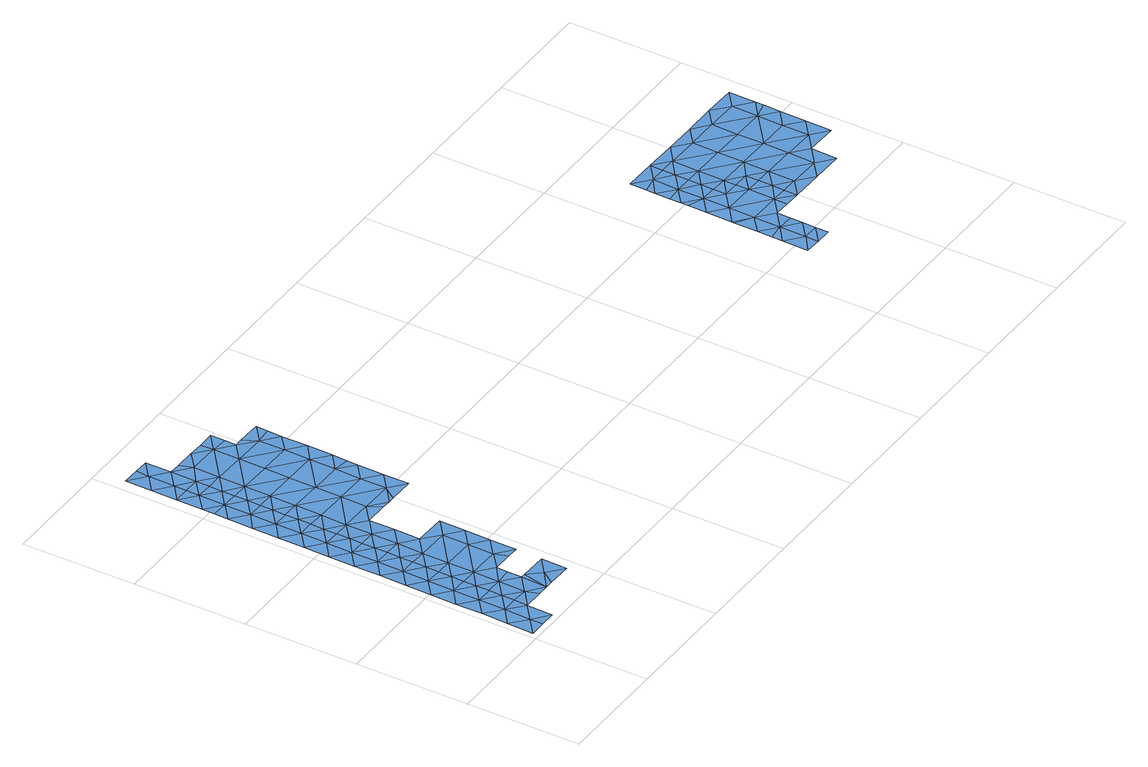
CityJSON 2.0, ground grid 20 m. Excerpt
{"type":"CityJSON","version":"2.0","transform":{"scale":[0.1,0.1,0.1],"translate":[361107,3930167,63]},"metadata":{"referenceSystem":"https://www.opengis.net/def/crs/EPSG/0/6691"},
"CityObjects":{
"waterbody1":{"type":"WaterBody","attributes":{"name":"9","class":"1140","function":"1","WaterBodyRiverFloodingRiskAttribute.description":"5","WaterBodyRiverFloodingRiskAttribute.rankOrg":"2","WaterBodyRiverFloodingRiskAttribute.adminType":"2","WaterBodyRiverFloodingRiskAttribute.scale":"L1"},"geometry":[{"type":"MultiSurface","lod":"1","boundaries":[[[0,1,2]],[[3,1,0]],[[4,5,6]],[[5,7,6]],[[5,8,7]],[[5,9,8]],[[5,10,9]],[[5,11,10]],[[10,12,9]],[[10,13,12]],[[10,14,13]],[[15,12,13]],[[15,13,0]],[[13,16,0]],[[17,18,19]],[[20,18,17]],[[17,21,20]],[[22,21,17]],[[23,24,25]],[[26,27,28]],[[29,27,30]],[[30,31,29]],[[32,33,20]],[[7,20,33]],[[7,34,20]],[[35,7,33]],[[36,22,17]],[[20,21,32]],[[17,19,37]],[[18,20,34]],[[7,8,34]],[[38,39,37]],[[39,40,37]],[[40,36,37]],[[36,17,37]],[[38,37,19]],[[41,0,2]],[[35,6,7]],[[4,11,5]],[[10,11,42]],[[42,14,10]],[[13,14,43]],[[43,16,13]],[[16,3,0]],[[1,44,2]],[[41,2,45]],[[26,28,24]],[[28,25,24]],[[25,28,46]],[[47,46,28]],[[28,27,29]],[[48,47,29]],[[29,49,48]],[[29,50,49]],[[29,31,50]],[[51,50,31]],[[51,52,50]],[[53,50,52]],[[53,54,50]],[[49,50,54]],[[0,41,15]],[[28,29,47]],[[44,55,2]],[[56,23,25]],[[57,25,46]],[[25,57,58]],[[58,57,45]],[[2,58,45]],[[55,58,2]],[[59,58,55]],[[59,56,58]],[[56,25,58]]]}]},
"waterbody2":{"type":"WaterBody","attributes":{"name":"9","class":"1140","function":"1","WaterBodyRiverFloodingRiskAttribute.description":"5","WaterBodyRiverFloodingRiskAttribute.rankOrg":"1","WaterBodyRiverFloodingRiskAttribute.adminType":"2","WaterBodyRiverFloodingRiskAttribute.scale":"L1"},"geometry":[{"type":"MultiSurface","lod":"1","boundaries":[[[60,61,62]],[[63,55,44]],[[60,64,65]],[[64,66,65]],[[67,68,69]],[[66,63,1]],[[44,1,63]],[[70,71,72]],[[72,71,73]],[[53,52,73]],[[51,31,74]],[[74,75,76]],[[77,73,52]],[[78,75,79]],[[73,77,72]],[[77,80,72]],[[80,81,72]],[[70,72,81]],[[82,68,83]],[[82,84,68]],[[68,84,85]],[[86,87,85]],[[27,88,86]],[[26,88,27]],[[26,24,88]],[[43,14,65]],[[14,61,65]],[[42,61,14]],[[42,11,61]],[[32,21,89]],[[22,90,21]],[[22,36,90]],[[91,92,93]],[[94,92,91]],[[95,92,94]],[[95,90,92]],[[96,89,95]],[[97,89,96]],[[89,97,98]],[[97,99,98]],[[100,99,97]],[[101,99,100]],[[102,99,101]],[[99,102,103]],[[104,103,102]],[[62,103,104]],[[62,105,103]],[[106,56,59]],[[60,62,107]],[[108,109,110]],[[63,110,109]],[[109,111,63]],[[111,109,112]],[[112,109,113]],[[111,112,114]],[[112,115,114]],[[116,115,112]],[[117,118,119]],[[91,120,121]],[[3,66,1]],[[110,63,66]],[[71,54,73]],[[65,66,16]],[[3,16,66]],[[54,53,73]],[[52,51,74]],[[76,52,74]],[[76,77,52]],[[122,76,123]],[[76,75,123]],[[75,124,123]],[[78,124,75]],[[75,84,79]],[[75,85,84]],[[74,85,75]],[[74,86,85]],[[74,31,86]],[[30,86,31]],[[30,27,86]],[[23,56,125]],[[106,125,56]],[[125,106,111]],[[111,118,125]],[[88,125,118]],[[88,24,125]],[[117,88,118]],[[117,86,88]],[[86,117,87]],[[87,117,119]],[[126,87,119]],[[126,85,87]],[[85,126,68]],[[21,90,89]],[[76,122,77]],[[43,65,16]],[[61,60,65]],[[11,105,61]],[[33,32,89]],[[95,89,90]],[[36,127,90]],[[92,90,127]],[[91,93,120]],[[94,91,121]],[[98,33,89]],[[103,98,99]],[[62,104,107]],[[6,35,98]],[[4,105,11]],[[35,33,98]],[[4,6,105]],[[105,6,98]],[[105,98,103]],[[116,112,128]],[[128,112,113]],[[108,113,109]],[[64,110,66]],[[63,111,106]],[[114,118,111]],[[114,115,129]],[[126,69,68]],[[119,118,130]],[[24,23,125]],[[59,55,106]],[[118,114,130]],[[67,83,68]],[[129,130,114]],[[61,105,62]],[[106,55,63]],[[131,126,119]],[[132,130,129]],[[132,133,130]],[[131,119,133]],[[119,130,133]],[[69,126,131]]]}]},
"waterbody3":{"type":"WaterBody","attributes":{"name":"9","class":"1140","function":"1","WaterBodyRiverFloodingRiskAttribute.description":"5","WaterBodyRiverFloodingRiskAttribute.rankOrg":"2","WaterBodyRiverFloodingRiskAttribute.adminType":"2","WaterBodyRiverFloodingRiskAttribute.scale":"L1"},"geometry":[{"type":"MultiSurface","lod":"1","boundaries":[[[134,135,136]],[[137,136,135]],[[138,136,137]],[[138,139,136]],[[140,139,138]],[[141,139,140]],[[141,142,139]],[[143,144,138]],[[145,143,138]],[[146,147,148]],[[147,137,148]],[[137,149,148]],[[137,150,149]],[[151,152,153]],[[154,155,156]],[[152,157,158]],[[157,159,158]],[[160,158,161]],[[152,158,162]],[[162,163,152]],[[134,136,153]],[[153,152,164]],[[155,148,156]],[[156,148,165]],[[166,165,148]],[[150,137,135]],[[138,137,147]],[[139,167,136]],[[144,140,138]],[[142,168,139]],[[138,147,145]],[[148,155,146]],[[166,148,149]],[[169,154,156]],[[165,170,156]],[[159,161,158]],[[171,154,169]],[[172,158,160]],[[158,172,162]],[[152,163,164]],[[173,153,164]],[[134,153,173]],[[170,169,156]],[[167,174,153]],[[167,153,136]],[[168,167,139]],[[175,157,152]],[[174,151,153]],[[151,175,152]]]}]},
"waterbody4":{"type":"WaterBody","attributes":{"name":"9","class":"1140","function":"1","WaterBodyRiverFloodingRiskAttribute.description":"5","WaterBodyRiverFloodingRiskAttribute.rankOrg":"1","WaterBodyRiverFloodingRiskAttribute.adminType":"2","WaterBodyRiverFloodingRiskAttribute.scale":"L1"},"geometry":[{"type":"MultiSurface","lod":"1","boundaries":[[[176,177,178]],[[176,179,177]],[[176,180,179]],[[180,181,179]],[[182,183,184]],[[183,182,157]],[[182,159,157]],[[159,182,161]],[[161,182,185]],[[185,182,186]],[[186,182,184]],[[187,151,174]],[[175,183,157]],[[188,185,186]],[[186,184,189]],[[190,191,192]],[[184,177,189]],[[179,181,193]],[[191,190,194]],[[192,195,190]],[[195,196,190]],[[190,196,194]],[[141,140,197]],[[198,197,140]],[[199,197,198]],[[199,176,197]],[[176,199,180]],[[199,200,180]],[[199,201,200]],[[198,144,143]],[[143,201,198]],[[174,167,187]],[[177,192,189]],[[191,189,192]],[[197,176,178]],[[199,198,201]],[[198,140,144]],[[197,142,141]],[[191,186,189]],[[191,188,186]],[[188,191,194]],[[175,151,183]],[[187,183,151]],[[187,178,183]],[[187,142,178]],[[168,142,187]],[[168,187,167]],[[142,197,178]],[[183,178,184]],[[177,184,178]],[[179,202,177]],[[179,193,202]],[[203,192,204]],[[192,203,195]],[[193,204,202]],[[204,192,202]],[[202,192,177]]]}]}
},
"vertices":[
[39,355,11],[68,377,11],[40,401,11],[67,354,11],[65,215,11],[37,216,11],[65,192,11],[36,170,11],[8,193,11],[9,239,11],[38,262,11],[66,239,11],[10,286,11],[38,308,11],[66,285,11],[10,332,11],[67,331,11],[35,77,11],[7,101,11],[6,55,10],[35,123,11],[63,100,11],[63,77,11],[69,493,11],[70,516,11],[41,493,11],[70,539,11],[71,562,11],[42,539,11],[43,586,11],[71,585,11],[71,608,11],[64,123,11],[64,146,11],[7,147,11],[64,169,11],[63,54,10],[34,31,10],[5,8,10],[34,8,10],[62,8,10],[11,378,11],[66,262,11],[67,308,11],[68,400,11],[12,424,11],[13,517,11],[14,563,11],[14,586,11],[15,609,11],[43,632,11],[72,631,11],[72,655,11],[44,655,11],[15,655,11],[68,423,11],[69,470,11],[12,471,11],[40,447,11],[69,447,11],
[123,284,11],[94,261,11],[151,260,11],[96,400,11],[124,330,11],[95,307,11],[96,354,11],[242,631,11],[213,629,11],[241,606,11],[17,748,11],[16,702,11],[45,724,11],[44,678,11],[100,631,11],[157,676,11],[101,677,11],[73,701,11],[186,699,11],[186,674,11],[73,747,11],[47,747,11],[200,653,11],[242,652,11],[185,653,11],[157,630,11],[99,585,11],[156,584,11],[99,539,11],[92,123,11],[91,76,11],[148,76,11],[119,53,11],[132,53,11],[129,99,11],[120,99,11],[120,124,11],[121,145,11],[93,169,11],[149,168,11],[157,145,11],[177,144,11],[178,191,11],[150,214,11],[179,237,11],[93,215,11],[97,446,11],[180,283,11],[165,376,11],[153,399,11],[124,376,11],[154,445,11],[210,398,11],[181,375,11],[210,444,11],[238,421,11],[238,375,11],[155,538,11],[154,491,11],[212,537,11],[176,52,11],[177,98,11],[93,700,11],[129,700,11],[156,699,11],[98,492,11],[213,583,11],[98,53,11],[193,375,11],[239,467,11],[211,491,11],[241,559,11],[239,486,11],[240,513,11],
[1088,361,5],[1087,315,5],[1116,338,5],[1115,292,5],[1172,291,5],[1173,337,5],[1201,313,5],[1201,337,5],[1201,360,5],[1200,267,5],[1200,290,5],[1172,268,5],[1143,245,5],[1143,268,5],[1115,245,5],[1087,269,5],[1087,311,5],[1145,407,5],[1117,430,5],[1117,384,5],[1142,199,5],[1143,222,5],[1114,199,5],[1146,453,5],[1118,476,5],[1146,476,5],[1090,500,5],[1147,499,5],[1089,454,5],[1089,428,5],[1089,408,5],[1086,223,5],[1086,242,5],[1145,361,5],[1173,360,5],[1113,176,5],[1085,177,5],[1142,176,5],[1090,471,5],[1089,395,5],[1145,384,5],[1146,430,5],
[1286,335,5],[1287,381,5],[1230,382,5],[1343,334,5],[1314,312,5],[1371,311,5],[1175,476,5],[1174,429,5],[1231,429,5],[1204,498,5],[1232,475,5],[1173,383,5],[1260,497,5],[1287,428,5],[1345,473,5],[1288,474,5],[1344,427,5],[1371,357,5],[1317,497,5],[1373,449,5],[1374,496,5],[1229,336,5],[1229,290,5],[1285,289,5],[1313,265,5],[1257,266,5],[1343,381,5],[1373,434,5],[1372,403,5]
]}
